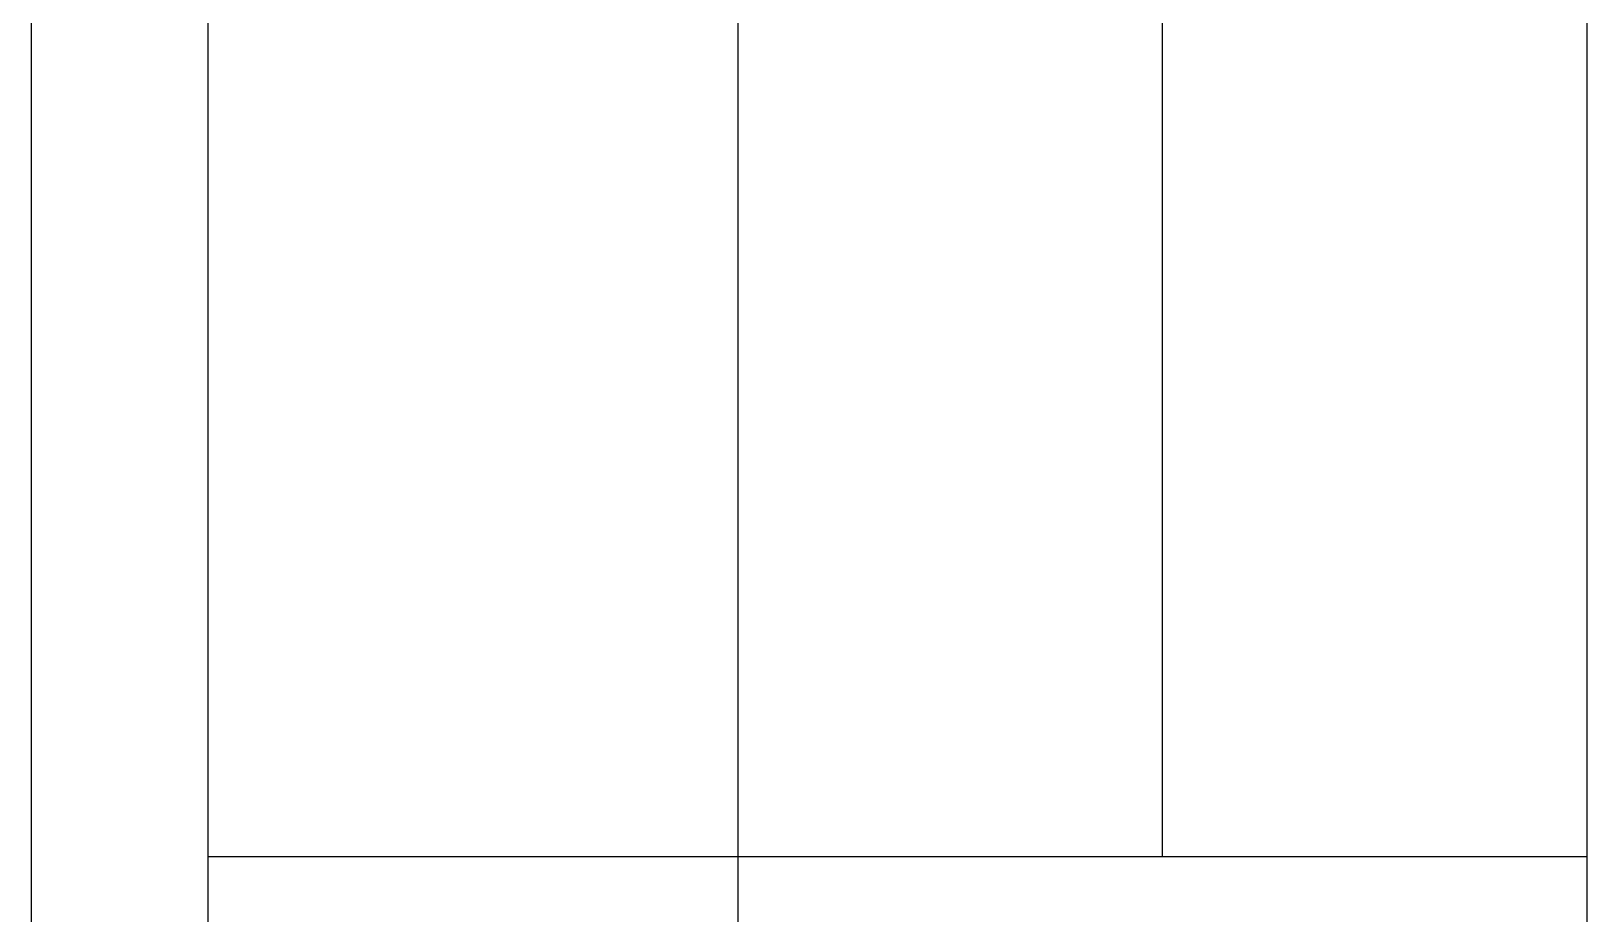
# Model space of a CAD drawing. Extents: x 17.6 to 52.5, y 0.1 to 49.5.
# Drawn here: x 17.64 to 22.81, y 8.76 to 11.69 of the extents above; entities that cross this region are included whole.
import ezdxf

# ---------------------------------------------------------------- set-up
doc = ezdxf.new("R2010")
doc.units = 0
doc.layers.get('0').update_dxf_attribs({"linetype": 'CONTINUOUS'})

msp = doc.modelspace()

# ---------------------------------------------------------------- linework, layer by layer
at = {"color": 7}
for points in [[(17.6437, 49.4517), (17.6437, 0.1435)], [(18.2307, 48.8647), (18.2307, 0.7305)], [(19.9917, 0.7305), (19.9917, 24.2106)], [(21.4005, 8.9485), (21.4005, 24.2106)], [(22.8094, 24.2106), (22.8094, 0.7305)], [(18.2307, 8.9485), (22.8094, 8.9485)]]:
    msp.add_lwpolyline(points, dxfattribs=at)
at = {"color": 7, "const_width": 0.0000000783}
for points in [[(20.9644, 11.6158), (21.2579, 11.6158), (21.2579, 11.5147), (21.2574, 11.4937), (21.256, 11.4763), (21.2537, 11.4625), (21.2488, 11.4465), (21.2418, 11.4321), (21.2327, 11.4194), (21.2184, 11.4053), (21.2017, 11.3937), (21.1825, 11.3847), (21.1612, 11.3783), (21.138, 11.3745), (21.1128, 11.3732), (21.0913, 11.3741), (21.0716, 11.3767), (21.0535, 11.381), (21.0373, 11.3867), (21.023, 11.3934), (21.0108, 11.401), (21.0003, 11.4094), (20.9914, 11.4183), (20.9841, 11.4277), (20.9782, 11.4381), (20.9733, 11.4498), (20.9694, 11.4628), (20.9666, 11.4771), (20.965, 11.4929), (20.9644, 11.5099), (20.9644, 11.6158)], [(20.999, 11.5143), (20.9997, 11.4964), (21.0015, 11.4812), (21.0045, 11.4688), (21.0085, 11.4585), (21.0136, 11.4497), (21.0197, 11.4425), (21.0299, 11.4339), (21.0423, 11.4268), (21.0568, 11.4209), (21.0735, 11.4167), (21.0923, 11.4141), (21.1134, 11.4132), (21.1417, 11.4149), (21.1653, 11.4199), (21.1841, 11.4283), (21.1988, 11.4391), (21.2099, 11.4514), (21.2173, 11.4651), (21.2206, 11.4776), (21.2226, 11.4944), (21.2233, 11.5153), (21.2233, 11.577), (20.999, 11.577), (20.999, 11.5143)], [(22.3542, 11.615), (22.6477, 11.615), (22.6477, 11.4028), (22.613, 11.4028), (22.613, 11.5762), (22.5232, 11.5762), (22.5232, 11.4138), (22.4887, 11.4138), (22.4887, 11.5762), (22.3888, 11.5762), (22.3888, 11.396), (22.3542, 11.396), (22.3542, 11.615)], [(21.177, 11.3241), (21.177, 11.2881), (20.9644, 11.2881), (20.9644, 11.3241), (21.177, 11.3241)], [(21.2165, 11.3241), (21.2579, 11.3241), (21.2579, 11.2881), (21.2165, 11.2881), (21.2165, 11.3241)], [(22.4176, 11.3614), (22.4233, 11.3257), (22.4101, 11.3225), (22.3991, 11.317), (22.3904, 11.309), (22.3841, 11.2987), (22.3803, 11.2859), (22.379, 11.2707), (22.3801, 11.2556), (22.3835, 11.2433), (22.3891, 11.2338), (22.3962, 11.2272), (22.4042, 11.2232), (22.4128, 11.2218), (22.4204, 11.223), (22.4268, 11.2265), (22.4321, 11.2324), (22.4356, 11.2398), (22.4396, 11.2521), (22.4443, 11.2693), (22.4506, 11.293), (22.4564, 11.3113), (22.4616, 11.3242), (22.4671, 11.3336), (22.4738, 11.3414), (22.4818, 11.3475), (22.4907, 11.3519), (22.5002, 11.3545), (22.5103, 11.3554), (22.5196, 11.3546), (22.5284, 11.3525), (22.5367, 11.3489), (22.5443, 11.344), (22.551, 11.3381), (22.5568, 11.3311), (22.5607, 11.3249), (22.5642, 11.3172), (22.5673, 11.3082), (22.5697, 11.2983), (22.5711, 11.2879), (22.5716, 11.2771), (22.5708, 11.2611), (22.5684, 11.2464), (22.5644, 11.2331), (22.559, 11.2216), (22.5525, 11.2123), (22.5449, 11.2052), (22.5357, 11.1998), (22.5248, 11.1957), (22.5119, 11.1928), (22.5071, 11.228), (22.5173, 11.2307), (22.5258, 11.2353), (22.5328, 11.242), (22.5379, 11.2507), (22.5409, 11.2615), (22.542, 11.2745), (22.5411, 11.2895), (22.5383, 11.3013), (22.5338, 11.3099), (22.528, 11.3158), (22.5216, 11.3194), (22.5145, 11.3205), (22.51, 11.32), (22.5058, 11.3186), (22.5019, 11.3161), (22.4983, 11.3126), (22.4951, 11.308), (22.4923, 11.3023), (22.4904, 11.2964), (22.4873, 11.2858), (22.4831, 11.2705), (22.4767, 11.2476), (22.4711, 11.2298), (22.4664, 11.2171), (22.4614, 11.2078), (22.4551, 11.1999), (22.4475, 11.1934), (22.4385, 11.1886), (22.4283, 11.1858), (22.4166, 11.1848), (22.4049, 11.186), (22.3936, 11.1895), (22.3827, 11.1953), (22.3729, 11.2033), (22.3647, 11.2135), (22.3581, 11.2256), (22.3532, 11.2394), (22.3503, 11.2544), (22.3494, 11.2705), (22.3513, 11.2959), (22.357, 11.317), (22.3666, 11.3336), (22.3799, 11.3464), (22.3969, 11.3556), (22.4176, 11.3614)], [(20.9644, 11.2), (20.9644, 11.2334), (21.2579, 11.2334), (21.2579, 11.1974), (21.1532, 11.1974), (21.1691, 11.1808), (21.1787, 11.1614), (21.1818, 11.1391), (21.181, 11.1263), (21.1783, 11.1139), (21.1739, 11.102), (21.1679, 11.091), (21.1605, 11.0814), (21.1517, 11.0732), (21.1415, 11.0662), (21.13, 11.0603), (21.1172, 11.0555), (21.1034, 11.0519), (21.089, 11.0498), (21.0739, 11.0491), (21.0402, 11.0521), (21.0121, 11.0611), (20.9894, 11.0761), (20.9729, 11.0953), (20.9629, 11.1169), (20.9596, 11.141), (20.9631, 11.1642), (20.9736, 11.1839), (20.991, 11.2), (20.9644, 11.2)], [(21.0723, 11.2004), (21.0492, 11.1993), (21.0308, 11.1958), (21.0171, 11.19), (21.0016, 11.1773), (20.9923, 11.162), (20.9892, 11.144), (20.9915, 11.1289), (20.9984, 11.1153), (21.0098, 11.1031), (21.0257, 11.0935), (21.0461, 11.0878), (21.0709, 11.0859), (21.0963, 11.0877), (21.1167, 11.0932), (21.1324, 11.1024), (21.1434, 11.1142), (21.15, 11.1275), (21.1522, 11.1424), (21.1499, 11.1574), (21.1431, 11.171), (21.1317, 11.1832), (21.116, 11.1928), (21.0962, 11.1985), (21.0723, 11.2004)], [(22.4321, 11.0032), (22.4275, 10.9678), (22.4048, 10.9737), (22.3857, 10.9836), (22.3701, 10.9975), (22.3586, 11.0147), (22.3517, 11.0343), (22.3494, 11.0563), (22.3525, 11.0835), (22.3621, 11.1068), (22.3779, 11.1264), (22.3997, 11.1412), (22.4269, 11.15), (22.4597, 11.153), (22.4817, 11.1517), (22.5018, 11.1479), (22.52, 11.1416), (22.5357, 11.1326), (22.5486, 11.121), (22.5587, 11.1068), (22.5659, 11.0908), (22.5702, 11.0739), (22.5716, 11.0561), (22.5697, 11.0344), (22.5638, 11.0155), (22.5541, 10.9994), (22.5408, 10.9865), (22.5242, 10.9771), (22.5043, 10.9712), (22.4989, 11.0062), (22.512, 11.0104), (22.5228, 11.0163), (22.5312, 11.0239), (22.5372, 11.033), (22.5408, 11.0432), (22.542, 11.0547), (22.5398, 11.0717), (22.5333, 11.0864), (22.5225, 11.0989), (22.5069, 11.1084), (22.4863, 11.114), (22.4607, 11.1159), (22.4347, 11.1141), (22.414, 11.1086), (22.3984, 11.0995), (22.3876, 11.0875), (22.3812, 11.0732), (22.379, 11.0567), (22.3805, 11.0433), (22.3848, 11.0315), (22.392, 11.0212), (22.4023, 11.0129), (22.4156, 11.0069), (22.4321, 11.0032)], [(20.9644, 10.8659), (20.9956, 10.8659), (20.9756, 10.8844), (20.9636, 10.9069), (20.9596, 10.9333), (20.9604, 10.9456), (20.9628, 10.9573), (20.9668, 10.9685), (20.972, 10.9784), (20.9781, 10.9865), (20.9849, 10.9927), (20.9928, 10.9974), (21.0017, 11.0012), (21.0117, 11.0038), (21.0201, 11.005), (21.0313, 11.0058), (21.0453, 11.006), (21.177, 11.006), (21.177, 10.97), (21.0591, 10.97), (21.0423, 10.9697), (21.0297, 10.969), (21.0211, 10.9678), (21.0123, 10.9647), (21.0048, 10.9599), (20.9987, 10.9534), (20.9942, 10.9454), (20.9915, 10.9364), (20.9906, 10.9261), (20.9916, 10.9155), (20.9943, 10.9054), (20.9989, 10.8957), (21.0052, 10.8871), (21.0127, 10.8804), (21.0216, 10.8756), (21.0326, 10.8723), (21.0464, 10.8703), (21.0631, 10.8697), (21.177, 10.8697), (21.177, 10.8336), (20.9644, 10.8336), (20.9644, 10.8659)], [(22.3804, 10.7982), (22.3702, 10.8114), (22.3622, 10.8242), (22.3564, 10.8367), (22.3525, 10.8494), (22.3502, 10.8626), (22.3494, 10.8765), (22.3513, 10.898), (22.357, 10.916), (22.3665, 10.9303), (22.379, 10.9408), (22.3935, 10.9471), (22.4102, 10.9492), (22.4203, 10.9484), (22.4299, 10.946), (22.4388, 10.942), (22.4468, 10.9368), (22.4537, 10.9306), (22.4595, 10.9234), (22.4643, 10.9154), (22.4682, 10.9068), (22.4713, 10.8975), (22.4731, 10.8892), (22.4749, 10.8785), (22.4767, 10.8655), (22.4804, 10.8389), (22.4845, 10.8175), (22.4891, 10.8012), (22.4935, 10.8011), (22.4966, 10.801), (22.4985, 10.801), (22.5118, 10.8021), (22.5221, 10.8055), (22.5296, 10.8112), (22.5363, 10.8219), (22.5404, 10.8356), (22.5418, 10.8523), (22.5408, 10.8677), (22.5378, 10.8802), (22.5329, 10.8898), (22.5254, 10.8972), (22.5149, 10.9031), (22.5013, 10.9077), (22.5061, 10.9429), (22.5203, 10.9391), (22.5324, 10.9338), (22.5427, 10.9271), (22.5512, 10.9187), (22.5584, 10.9081), (22.5641, 10.8953), (22.5683, 10.8807), (22.5708, 10.8646), (22.5716, 10.847), (22.5709, 10.83), (22.5688, 10.8153), (22.5652, 10.8028), (22.5606, 10.7925), (22.5552, 10.7841), (22.5491, 10.7778), (22.542, 10.773), (22.5339, 10.7692), (22.5246, 10.7666), (22.5168, 10.7656), (22.5057, 10.765), (22.4913, 10.7648), (22.4433, 10.7648), (22.4139, 10.7645), (22.3927, 10.7637), (22.3797, 10.7625), (22.371, 10.7604), (22.3624, 10.7574), (22.3542, 10.7534), (22.3542, 10.791), (22.3621, 10.7943), (22.3708, 10.7967), (22.3804, 10.7982)], [(22.4609, 10.8012), (22.4558, 10.8165), (22.4513, 10.8361), (22.4473, 10.8601), (22.4451, 10.8734), (22.4426, 10.8839), (22.4401, 10.8915), (22.437, 10.8972), (22.4331, 10.9019), (22.4284, 10.9057), (22.423, 10.9085), (22.4173, 10.9102), (22.4112, 10.9107), (22.4022, 10.9095), (22.3942, 10.9059), (22.3872, 10.8998), (22.3819, 10.8914), (22.3787, 10.8808), (22.3776, 10.8679), (22.3786, 10.8545), (22.3817, 10.8422), (22.3867, 10.8308), (22.3935, 10.821), (22.4018, 10.813), (22.4116, 10.807), (22.4211, 10.8038), (22.4331, 10.8018), (22.4477, 10.8012), (22.4609, 10.8012)], [(20.9126, 10.8162), (20.911, 10.8095), (20.9101, 10.8038), (20.9098, 10.7992), (20.9106, 10.7925), (20.913, 10.787), (20.9171, 10.7828), (20.9244, 10.7798), (20.9366, 10.778), (20.9536, 10.7774), (21.177, 10.7774), (21.177, 10.7413), (20.9528, 10.7413), (20.9293, 10.7425), (20.9111, 10.7459), (20.8981, 10.7516), (20.887, 10.7621), (20.8804, 10.7766), (20.8781, 10.7948), (20.8785, 10.8044), (20.8798, 10.8138), (20.8819, 10.823), (20.9126, 10.8162)], [(21.2161, 10.7774), (21.2579, 10.7774), (21.2579, 10.7413), (21.2161, 10.7413), (21.2161, 10.7774)], [(20.9906, 10.5473), (20.9804, 10.5605), (20.9724, 10.5734), (20.9666, 10.5859), (20.9627, 10.5985), (20.9604, 10.6118), (20.9596, 10.6256), (20.9615, 10.6472), (20.9672, 10.6651), (20.9767, 10.6795), (20.9892, 10.6899), (21.0038, 10.6962), (21.0205, 10.6983), (21.0306, 10.6975), (21.0401, 10.6951), (21.049, 10.6912), (21.057, 10.686), (21.0639, 10.6798), (21.0697, 10.6726), (21.0745, 10.6646), (21.0784, 10.6559), (21.0815, 10.6466), (21.0834, 10.6384), (21.0852, 10.6277), (21.0869, 10.6146), (21.0906, 10.5881), (21.0948, 10.5667), (21.0994, 10.5503), (21.1037, 10.5502), (21.1068, 10.5502), (21.1088, 10.5501), (21.122, 10.5513), (21.1323, 10.5547), (21.1398, 10.5604), (21.1466, 10.5711), (21.1506, 10.5847), (21.152, 10.6014), (21.151, 10.6169), (21.148, 10.6294), (21.1431, 10.6389), (21.1356, 10.6463), (21.1251, 10.6523), (21.1116, 10.6569), (21.1164, 10.6921), (21.1305, 10.6882), (21.1427, 10.6829), (21.1529, 10.6763), (21.1615, 10.6678), (21.1686, 10.6572), (21.1743, 10.6444), (21.1785, 10.6298), (21.181, 10.6137), (21.1818, 10.5962), (21.1811, 10.5792), (21.179, 10.5644), (21.1754, 10.5519), (21.1708, 10.5416), (21.1654, 10.5333), (21.1593, 10.5269), (21.1523, 10.5221), (21.1441, 10.5184), (21.1348, 10.5157), (21.127, 10.5147), (21.1159, 10.5141), (21.1016, 10.5139), (21.0535, 10.5139), (21.0241, 10.5137), (21.0029, 10.5129), (20.9899, 10.5116), (20.9812, 10.5096), (20.9727, 10.5065), (20.9644, 10.5025), (20.9644, 10.5401), (20.9723, 10.5434), (20.9811, 10.5458), (20.9906, 10.5473)], [(22.3542, 10.7097), (22.6477, 10.7097), (22.6477, 10.6737), (22.3542, 10.6737), (22.3542, 10.7097)], [(21.0711, 10.5503), (21.0661, 10.5656), (21.0615, 10.5852), (21.0575, 10.6092), (21.0553, 10.6226), (21.0529, 10.6331), (21.0503, 10.6406), (21.0472, 10.6463), (21.0433, 10.651), (21.0386, 10.6549), (21.0333, 10.6576), (21.0276, 10.6593), (21.0215, 10.6599), (21.0124, 10.6586), (21.0044, 10.655), (20.9974, 10.6489), (20.9921, 10.6405), (20.9889, 10.6299), (20.9878, 10.617), (20.9889, 10.6036), (20.9919, 10.5913), (20.9969, 10.58), (21.0038, 10.5701), (21.0121, 10.5622), (21.0219, 10.5562), (21.0313, 10.5529), (21.0433, 10.551), (21.0579, 10.5503), (21.0711, 10.5503)], [(22.3804, 10.4791), (22.3702, 10.4923), (22.3622, 10.5051), (22.3564, 10.5176), (22.3525, 10.5303), (22.3502, 10.5435), (22.3494, 10.5574), (22.3513, 10.5789), (22.357, 10.5969), (22.3665, 10.6112), (22.379, 10.6217), (22.3935, 10.6279), (22.4102, 10.63), (22.4203, 10.6292), (22.4299, 10.6269), (22.4388, 10.6229), (22.4468, 10.6177), (22.4537, 10.6115), (22.4595, 10.6043), (22.4643, 10.5963), (22.4682, 10.5877), (22.4713, 10.5784), (22.4731, 10.5701), (22.4749, 10.5594), (22.4767, 10.5463), (22.4804, 10.5198), (22.4845, 10.4984), (22.4891, 10.4821), (22.4935, 10.482), (22.4966, 10.4819), (22.4985, 10.4819), (22.5118, 10.483), (22.5221, 10.4864), (22.5296, 10.4921), (22.5363, 10.5028), (22.5404, 10.5165), (22.5418, 10.5331), (22.5408, 10.5486), (22.5378, 10.5611), (22.5329, 10.5707), (22.5254, 10.578), (22.5149, 10.584), (22.5013, 10.5886), (22.5061, 10.6238), (22.5203, 10.6199), (22.5324, 10.6147), (22.5427, 10.608), (22.5512, 10.5996), (22.5584, 10.589), (22.5641, 10.5762), (22.5683, 10.5616), (22.5708, 10.5455), (22.5716, 10.5279), (22.5709, 10.5109), (22.5688, 10.4962), (22.5652, 10.4837), (22.5606, 10.4733), (22.5552, 10.465), (22.5491, 10.4587), (22.542, 10.4538), (22.5339, 10.4501), (22.5246, 10.4474), (22.5168, 10.4464), (22.5057, 10.4458), (22.4913, 10.4456), (22.4433, 10.4456), (22.4139, 10.4454), (22.3927, 10.4446), (22.3797, 10.4433), (22.371, 10.4413), (22.3624, 10.4383), (22.3542, 10.4342), (22.3542, 10.4719), (22.3621, 10.4752), (22.3708, 10.4776), (22.3804, 10.4791)], [(22.4609, 10.4821), (22.4558, 10.4973), (22.4513, 10.517), (22.4473, 10.5409), (22.4451, 10.5543), (22.4426, 10.5648), (22.4401, 10.5724), (22.437, 10.578), (22.4331, 10.5828), (22.4284, 10.5866), (22.423, 10.5894), (22.4173, 10.591), (22.4112, 10.5916), (22.4022, 10.5904), (22.3942, 10.5867), (22.3872, 10.5807), (22.3819, 10.5723), (22.3787, 10.5616), (22.3776, 10.5487), (22.3786, 10.5354), (22.3817, 10.523), (22.3867, 10.5117), (22.3935, 10.5019), (22.4018, 10.4939), (22.4116, 10.4879), (22.4211, 10.4847), (22.4331, 10.4827), (22.4477, 10.4821), (22.4609, 10.4821)], [(20.9644, 10.3201), (20.9912, 10.3201), (20.9737, 10.3357), (20.9631, 10.3555), (20.9596, 10.3796), (20.9612, 10.3961), (20.9658, 10.4116), (20.9736, 10.4263), (20.9842, 10.4395), (20.9972, 10.4505), (21.0128, 10.4594), (21.0303, 10.4659), (21.0496, 10.4698), (21.0705, 10.4711), (21.0911, 10.4699), (21.1103, 10.4663), (21.1283, 10.4605), (21.1442, 10.4522), (21.1575, 10.4416), (21.168, 10.4286), (21.1757, 10.4139), (21.1803, 10.3981), (21.1818, 10.3812), (21.1809, 10.3688), (21.1782, 10.3574), (21.1737, 10.3469), (21.1678, 10.3375), (21.1607, 10.3294), (21.1526, 10.3225), (21.2579, 10.3225), (21.2579, 10.2867), (20.9644, 10.2867), (20.9644, 10.3201)], [(21.0705, 10.434), (21.0456, 10.4321), (21.0252, 10.4264), (21.0095, 10.4168), (20.9982, 10.4046), (20.9915, 10.3911), (20.9892, 10.3762), (20.9914, 10.3612), (20.9978, 10.3478), (21.0086, 10.336), (21.0237, 10.3268), (21.0434, 10.3213), (21.0675, 10.3195), (21.094, 10.3214), (21.1154, 10.327), (21.1316, 10.3363), (21.1429, 10.3484), (21.1497, 10.3622), (21.152, 10.3778), (21.1498, 10.3929), (21.1433, 10.4063), (21.1324, 10.4179), (21.1168, 10.4269), (21.0962, 10.4322), (21.0705, 10.434)], [(22.3952, 10.3798), (22.3952, 10.3387), (22.3542, 10.3387), (22.3542, 10.3798), (22.3952, 10.3798)], [(22.5258, 10.3798), (22.5668, 10.3798), (22.5668, 10.3387), (22.5258, 10.3387), (22.5258, 10.3798)], [(21.0707, 10.2434), (21.1067, 10.2398), (21.1359, 10.2288), (21.1582, 10.2106), (21.1713, 10.191), (21.1792, 10.1687), (21.1818, 10.1437), (21.1786, 10.1163), (21.1691, 10.0924), (21.1531, 10.0721), (21.1315, 10.0566), (21.1051, 10.0473), (21.0737, 10.0442), (21.0483, 10.0456), (21.0268, 10.0497), (21.0092, 10.0565), (20.9946, 10.066), (20.9825, 10.0779), (20.9726, 10.0924), (20.9654, 10.1085), (20.9611, 10.1257), (20.9596, 10.1437), (20.9628, 10.1716), (20.9723, 10.1956), (20.9882, 10.2159), (21.0101, 10.2312), (21.0376, 10.2404), (21.0707, 10.2434)], [(21.0707, 10.2064), (21.0458, 10.2044), (21.0254, 10.1985), (21.0096, 10.1886), (20.9983, 10.1757), (20.9915, 10.1607), (20.9892, 10.1437), (20.9915, 10.1268), (20.9983, 10.112), (21.0097, 10.0991), (21.0257, 10.0892), (21.0464, 10.0832), (21.0719, 10.0813), (21.0961, 10.0833), (21.116, 10.0892), (21.1317, 10.0992), (21.143, 10.1121), (21.1497, 10.1269), (21.152, 10.1437), (21.1498, 10.1607), (21.143, 10.1757), (21.1318, 10.1886), (21.116, 10.1985), (21.0957, 10.2044), (21.0707, 10.2064)], [(21.0055, 9.992), (21.0055, 9.9509), (20.9644, 9.9509), (20.9644, 9.992), (21.0055, 9.992)], [(21.136, 9.992), (21.177, 9.992), (21.177, 9.9509), (21.136, 9.9509), (21.136, 9.992)]]:
    msp.add_lwpolyline(points, dxfattribs=at)
at = {"color": 5, "const_width": 0.0000000783}
for points in [[(20.2507, 11.3344), (20.6029, 11.3344), (20.6029, 11.2252), (20.6023, 11.2025), (20.6006, 11.1837), (20.5978, 11.1688), (20.5919, 11.1515), (20.5835, 11.136), (20.5726, 11.1223), (20.5554, 11.107), (20.5354, 11.0945), (20.5124, 11.0848), (20.4868, 11.0779), (20.4589, 11.0737), (20.4287, 11.0724), (20.4029, 11.0733), (20.3792, 11.0761), (20.3576, 11.0808), (20.3381, 11.0869), (20.321, 11.0941), (20.3063, 11.1024), (20.2937, 11.1115), (20.2831, 11.1211), (20.2743, 11.1313), (20.2672, 11.1424), (20.2613, 11.1551), (20.2567, 11.1691), (20.2533, 11.1846), (20.2513, 11.2016), (20.2507, 11.22), (20.2507, 11.3344)], [(20.2922, 11.2248), (20.2929, 11.2054), (20.2951, 11.189), (20.2987, 11.1756), (20.3036, 11.1645), (20.3097, 11.155), (20.317, 11.1472), (20.3293, 11.138), (20.3441, 11.1302), (20.3615, 11.1239), (20.3815, 11.1193), (20.4041, 11.1165), (20.4294, 11.1156), (20.4634, 11.1174), (20.4917, 11.1229), (20.5143, 11.1319), (20.5319, 11.1436), (20.5452, 11.1568), (20.5541, 11.1716), (20.5581, 11.1851), (20.5605, 11.2032), (20.5613, 11.2259), (20.5613, 11.2925), (20.2922, 11.2925), (20.2922, 11.2248)], [(20.2507, 11.0086), (20.2999, 11.0086), (20.2999, 10.9642), (20.2507, 10.9642), (20.2507, 11.0086)], [(20.3741, 10.6654), (20.3624, 10.6235), (20.3271, 10.6346), (20.2979, 10.6504), (20.2748, 10.6709), (20.2581, 10.6955), (20.248, 10.7234), (20.2447, 10.7547), (20.2472, 10.7868), (20.255, 10.8145), (20.2678, 10.8381), (20.2856, 10.8578), (20.308, 10.8741), (20.335, 10.8869), (20.365, 10.8963), (20.3965, 10.9018), (20.4294, 10.9037), (20.4645, 10.9016), (20.4965, 10.8953), (20.5254, 10.8848), (20.5505, 10.8704), (20.5712, 10.8524), (20.5876, 10.8309), (20.5994, 10.8069), (20.6065, 10.7813), (20.6089, 10.7541), (20.6059, 10.724), (20.5969, 10.6974), (20.582, 10.6741), (20.5616, 10.6546), (20.5364, 10.6396), (20.5063, 10.6289), (20.4955, 10.6702), (20.5188, 10.6786), (20.5374, 10.6893), (20.5514, 10.7022), (20.5612, 10.7174), (20.567, 10.7349), (20.569, 10.7549), (20.5668, 10.778), (20.5603, 10.7983), (20.5495, 10.816), (20.5351, 10.8308), (20.5177, 10.8423), (20.4973, 10.8505), (20.4752, 10.856), (20.4526, 10.8593), (20.4296, 10.8605), (20.401, 10.8591), (20.3748, 10.8552), (20.3512, 10.8487), (20.3307, 10.8394), (20.314, 10.8271), (20.3011, 10.812), (20.2919, 10.795), (20.2864, 10.777), (20.2845, 10.7582), (20.287, 10.7359), (20.2946, 10.716), (20.3071, 10.6985), (20.3246, 10.684), (20.3469, 10.6729), (20.3741, 10.6654)], [(21.6453, 10.547), (21.6453, 10.5859), (21.9209, 10.5859), (21.911, 10.5963), (21.901, 10.6085), (21.8911, 10.6228), (21.882, 10.6375), (21.8746, 10.6511), (21.8688, 10.6638), (21.9106, 10.6638), (21.9227, 10.6429), (21.9365, 10.6239), (21.9519, 10.6067), (21.9679, 10.592), (21.9836, 10.5804), (21.999, 10.5721), (21.999, 10.547), (21.6453, 10.547)], [(20.2821, 10.4269), (20.2699, 10.4412), (20.2602, 10.455), (20.2533, 10.4686), (20.2486, 10.4822), (20.2458, 10.4965), (20.2449, 10.5115), (20.2472, 10.5348), (20.254, 10.5541), (20.2654, 10.5696), (20.2804, 10.5809), (20.2979, 10.5877), (20.3179, 10.59), (20.3301, 10.5891), (20.3415, 10.5865), (20.3522, 10.5823), (20.3618, 10.5766), (20.3701, 10.5699), (20.377, 10.5622), (20.3828, 10.5535), (20.3875, 10.5442), (20.3912, 10.5342), (20.3934, 10.5252), (20.3956, 10.5137), (20.3977, 10.4996), (20.4021, 10.4709), (20.4071, 10.4478), (20.4126, 10.4302), (20.4178, 10.4301), (20.4216, 10.43), (20.4239, 10.43), (20.4398, 10.4312), (20.4522, 10.4349), (20.4611, 10.441), (20.4693, 10.4525), (20.4741, 10.4673), (20.4758, 10.4853), (20.4746, 10.502), (20.471, 10.5155), (20.4651, 10.5259), (20.4561, 10.5338), (20.4435, 10.5403), (20.4272, 10.5452), (20.433, 10.5833), (20.4499, 10.5791), (20.4646, 10.5734), (20.4769, 10.5662), (20.4871, 10.5571), (20.4957, 10.5456), (20.5026, 10.5318), (20.5076, 10.516), (20.5106, 10.4986), (20.5116, 10.4797), (20.5107, 10.4613), (20.5082, 10.4454), (20.5039, 10.4319), (20.4983, 10.4207), (20.4919, 10.4117), (20.4845, 10.4049), (20.4761, 10.3997), (20.4663, 10.3956), (20.4551, 10.3928), (20.4458, 10.3917), (20.4325, 10.391), (20.4152, 10.3908), (20.3576, 10.3908), (20.3223, 10.3905), (20.2969, 10.3897), (20.2813, 10.3883), (20.2708, 10.3861), (20.2606, 10.3829), (20.2507, 10.3785), (20.2507, 10.4191), (20.2601, 10.4227), (20.2706, 10.4253), (20.2821, 10.4269)], [(20.3787, 10.4302), (20.3726, 10.4467), (20.3672, 10.4678), (20.3624, 10.4937), (20.3597, 10.5082), (20.3568, 10.5195), (20.3537, 10.5277), (20.35, 10.5338), (20.3453, 10.5389), (20.3397, 10.543), (20.3333, 10.546), (20.3264, 10.5478), (20.3191, 10.5484), (20.3082, 10.5471), (20.2986, 10.5432), (20.2903, 10.5367), (20.2839, 10.5276), (20.28, 10.5161), (20.2788, 10.5022), (20.28, 10.4877), (20.2836, 10.4744), (20.2897, 10.4622), (20.2979, 10.4515), (20.3079, 10.443), (20.3196, 10.4364), (20.3309, 10.433), (20.3453, 10.4309), (20.3629, 10.4302), (20.3787, 10.4302)], [(21.6946, 10.4257), (21.6946, 10.3814), (21.6453, 10.3814), (21.6453, 10.4257), (21.6946, 10.4257)], [(21.8512, 10.4257), (21.9005, 10.4257), (21.9005, 10.3814), (21.8512, 10.3814), (21.8512, 10.4257)], [(20.2507, 10.3314), (20.6029, 10.3314), (20.6029, 10.2924), (20.2507, 10.2924), (20.2507, 10.3314)], [(21.6453, 10.1777), (21.6453, 10.2166), (21.9209, 10.2166), (21.911, 10.2269), (21.901, 10.2392), (21.8911, 10.2535), (21.882, 10.2682), (21.8746, 10.2818), (21.8688, 10.2944), (21.9106, 10.2944), (21.9227, 10.2736), (21.9365, 10.2546), (21.9519, 10.2374), (21.9679, 10.2227), (21.9836, 10.2111), (21.999, 10.2028), (21.999, 10.1777), (21.6453, 10.1777)], [(20.2507, 10.2527), (20.2857, 10.2527), (20.4722, 10.1065), (20.4714, 10.1224), (20.4709, 10.137), (20.4707, 10.1504), (20.4707, 10.244), (20.5058, 10.244), (20.5058, 10.0563), (20.4772, 10.0563), (20.3153, 10.1807), (20.2857, 10.2047), (20.2869, 10.1876), (20.2877, 10.1712), (20.2879, 10.1556), (20.2879, 10.0494), (20.2507, 10.0494), (20.2507, 10.2527)], [(20.3782, 10.0252), (20.4214, 10.0212), (20.4564, 10.0094), (20.4832, 9.9897), (20.499, 9.9685), (20.5084, 9.9445), (20.5116, 9.9175), (20.5077, 9.8879), (20.4962, 9.8621), (20.4771, 9.8401), (20.4512, 9.8234), (20.4194, 9.8134), (20.3818, 9.81), (20.3513, 9.8115), (20.3255, 9.816), (20.3044, 9.8233), (20.2869, 9.8336), (20.2723, 9.8465), (20.2605, 9.862), (20.2518, 9.8795), (20.2466, 9.898), (20.2449, 9.9175), (20.2487, 9.9476), (20.2602, 9.9736), (20.2792, 9.9955), (20.3055, 10.012), (20.3385, 10.0219), (20.3782, 10.0252)], [(20.3782, 9.9852), (20.3483, 9.983), (20.3238, 9.9766), (20.3048, 9.9659), (20.2913, 9.952), (20.2832, 9.9359), (20.2805, 9.9175), (20.2832, 9.8993), (20.2913, 9.8832), (20.305, 9.8693), (20.3241, 9.8586), (20.3491, 9.8522), (20.3797, 9.85), (20.4087, 9.8522), (20.4326, 9.8587), (20.4514, 9.8694), (20.4649, 9.8833), (20.4731, 9.8994), (20.4758, 9.9175), (20.4731, 9.9359), (20.465, 9.952), (20.4515, 9.9659), (20.4326, 9.9766), (20.4082, 9.983), (20.3782, 9.9852)], [(20.6048, 9.9104), (20.6048, 9.8593), (20.5375, 9.9069), (20.5375, 9.9391), (20.6048, 9.9104)], [(20.2507, 9.7644), (20.5058, 9.7644), (20.5058, 9.7294), (20.4695, 9.7294), (20.4929, 9.71), (20.5069, 9.6857), (20.5116, 9.6563), (20.5106, 9.6428), (20.5079, 9.6301), (20.5033, 9.6182), (20.4972, 9.6075), (20.4899, 9.5988), (20.4815, 9.5921), (20.472, 9.5869), (20.4614, 9.5829), (20.4496, 9.58), (20.4396, 9.5788), (20.4256, 9.5781), (20.4075, 9.5778), (20.2507, 9.5778), (20.2507, 9.6167), (20.4059, 9.6167), (20.422, 9.6173), (20.4352, 9.6188), (20.4454, 9.6213), (20.4535, 9.6251), (20.4605, 9.6305), (20.4663, 9.6374), (20.4706, 9.6456), (20.4732, 9.6546), (20.4741, 9.6645), (20.4721, 9.6804), (20.4663, 9.6947), (20.4566, 9.7075), (20.4414, 9.7175), (20.4192, 9.7235), (20.39, 9.7255), (20.2507, 9.7255), (20.2507, 9.7644)]]:
    msp.add_lwpolyline(points, dxfattribs=at)

doc.saveas('drawing.dxf')
